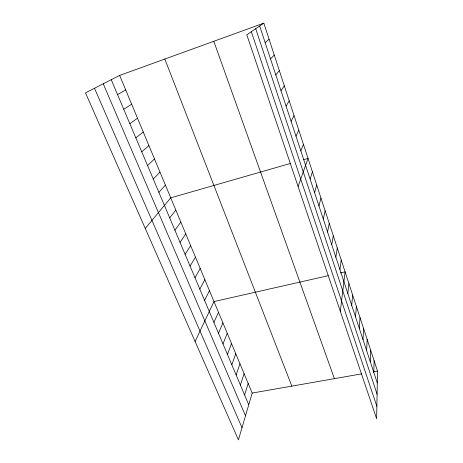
<?xml version="1.0" encoding="UTF-8"?>
<svg xmlns="http://www.w3.org/2000/svg" width="463" height="463" viewBox="0 0 463 463"><rect width="100%" height="100%" fill="white"/><g stroke="black" fill="none" stroke-linecap="round" stroke-linejoin="round"><path stroke-width="0.69" d="M377.507 371.1L376.639 418.784L246.814 34.818L263.841 23.15L377.507 371.1L373.404 371.818M373.797 372.368L374.11 360.694M370.25 361.603L370.66 350.138M366.65 350.682L367.165 339.431M362.998 339.599L363.617 328.574M359.294 328.348L360.017 317.56M355.532 316.935L356.365 306.384M351.712 305.343L352.661 295.047M347.84 293.583L348.905 283.541M340.305 311.321L345.091 271.862L340.357 272.933M339.911 269.512L341.219 260.009M335.849 257.191L337.29 247.983M331.728 244.684L333.296 235.765M327.544 231.98L329.251 223.369M323.29 219.068L325.136 210.775M318.972 205.954L320.957 197.99M314.58 192.625L316.715 185.003M119.645 75.428L252.19 393.07L238.445 439.85L85.493 92.849L119.645 75.428L263.841 23.15M244.603 394.98L248.168 383.439M310.117 179.083L312.403 171.808M240.395 385.042L244.099 373.682M236.136 374.972L239.973 363.791M298.091 186.473L308.028 158.404L303.329 159.758M231.818 364.757L235.789 353.767M227.437 354.409L231.552 343.61M300.828 150.892L303.444 144.369M222.998 343.911L227.252 333.314M218.495 333.262L222.9 322.879M213.923 322.468L218.484 312.293M295.996 136.22L298.78 130.103M195.091 341.497L214.004 301.569L328.255 275.676M204.594 300.406L209.467 290.689M291.082 121.294L294.04 115.594M199.825 289.138L204.866 279.658M194.992 277.702L200.195 268.465M190.085 266.098L195.461 257.115M286.076 106.108L289.225 100.841M185.102 254.326L190.658 245.604M180.043 242.375L185.779 233.925M280.983 90.655L284.323 85.834M174.916 230.244L180.836 222.072M169.707 217.928L175.818 210.052M275.803 74.919L279.334 70.567M145.26 228.45L170.725 197.846L290.637 163.404M158.884 192.348L165.401 185.084M270.525 58.905L274.258 55.039M153.259 179.054L159.99 172.12M147.547 165.551L154.497 158.954M141.742 151.823L148.918 145.585M265.154 42.602L269.096 39.233M135.838 137.876L143.252 132.001M129.843 123.696L137.488 118.198M123.743 109.28L131.637 104.169M117.544 94.626L125.693 89.92M252.19 393.07L361.823 373.849M94.51 88.254L242.01 427.708M103.243 83.797L245.512 415.797M111.242 79.717L248.747 404.784M164.834 59.05L291.84 386.119M213.796 41.294L334.413 378.653M251.345 31.715L376.865 406.346M255.709 28.723L377.09 394.187M259.685 25.997L377.293 382.976"/></g></svg>
